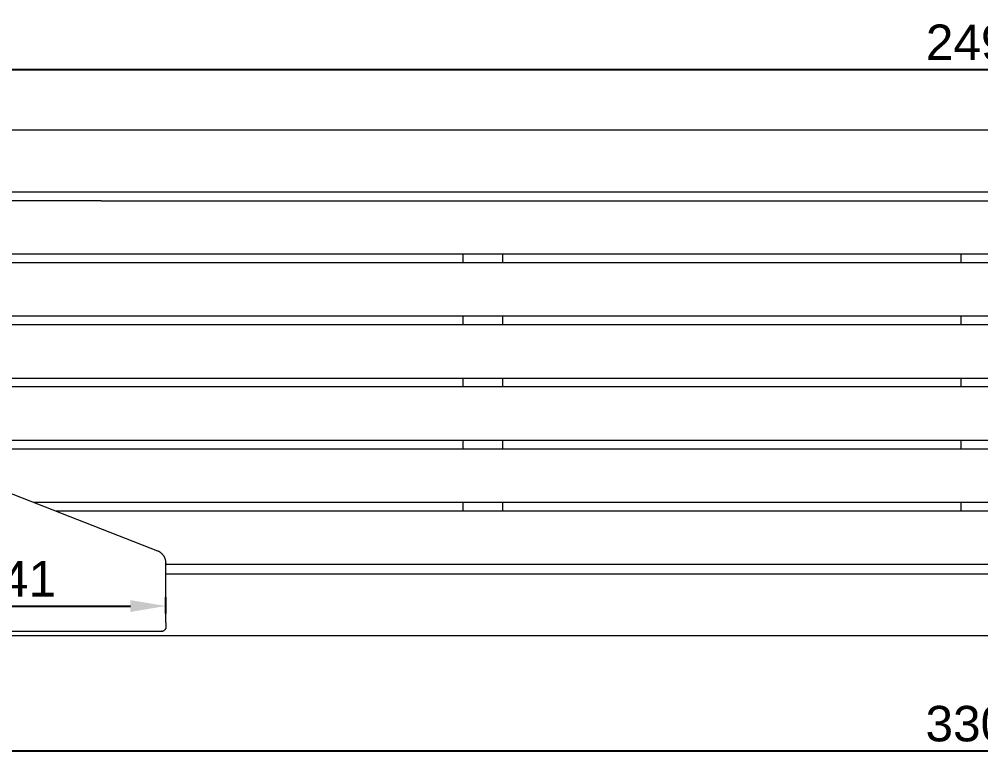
# Model space of a CAD drawing. Header units: millimetres. Extents: x -198 to 5031, y 124 to 3375.
# Drawn here: x 432 to 1516, y 1257 to 2092 of the extents above; entities that cross this region are included whole.
import ezdxf

# ---------------------------------------------------------------- set-up
doc = ezdxf.new("R2010")
doc.units = ezdxf.units.MM
doc.layers.add('ZANO_R', color=7, linetype='Continuous', lineweight=0)
doc.layers.add('ZANO_W', color=1, linetype='Continuous', lineweight=0)
doc.styles.add('Arial', font='arial.ttf')
doc.styles.get("Standard").update_dxf_attribs({"font": 'ARIALUNI.TTF'})
doc.dimstyles.new('pl i ang', dxfattribs={"dimtxt": 50, "dimasz": 50, "dimexe": 1.25, "dimexo": 0.625, "dimgap": 10, "dimtad": 1, "dimtoh": 1, "dimtxsty": 'Standard', "dimcen": 2.5, "dimclrd": 1, "dimclre": 1, "dimclrt": 1, "dimadec": 0, "dimazin": 0, "dimtfac": 1, "dimtmove": 0, "dimatfit": 3, "dimfxl": 1, "dimarcsym": 1})

# ---------------------------------------------------------------- blocks, each defined once
blk = doc.blocks.new('*D475')
at = {"layer": 'ZANO_W', "color": 1, "lineweight": -2}
for p, q in [((267.3, 1968.7), (267.3, 2045.5)), ((2766, 1973.3), (2766, 2045.5)), ((307.3, 2035.5), (2726, 2035.5))]:
    blk.add_line(p, q, dxfattribs=at)
at = {"layer": 'ZANO_W', "color": 1}
for points in [[(307.3, 2042.2), (307.3, 2028.8), (267.3, 2035.5)], [(2726, 2028.8), (2726, 2042.2), (2766, 2035.5)]]:
    blk.add_solid(points, dxfattribs=at)
at = {"layer": 'ZANO_W', "color": 1, "insert": (1516.6, 2065.9), "char_height": 40, "attachment_point": 5, "style": 'Arial'}
blk.add_mtext('2499', dxfattribs=at)
blk = doc.blocks.new('*D476')
at = {"layer": 'ZANO_W', "color": 1, "lineweight": -2}
for p, q in [((-134, 1499.8), (-134, 1257.2)), ((3166.4, 1497.4), (3166.4, 1257.2)), ((-94, 1267.2), (3126.4, 1267.2))]:
    blk.add_line(p, q, dxfattribs=at)
at = {"layer": 'ZANO_W', "color": 1}
for points in [[(-94, 1273.9), (-94, 1260.6), (-134, 1267.2)], [(3126.4, 1260.6), (3126.4, 1273.9), (3166.4, 1267.2)]]:
    blk.add_solid(points, dxfattribs=at)
at = {"layer": 'ZANO_W', "color": 1, "insert": (1516.2, 1297.7), "char_height": 40, "attachment_point": 5, "style": 'Arial'}
blk.add_mtext('3300', dxfattribs=at)
blk = doc.blocks.new('*D479')
at = {"layer": 'ZANO_W', "color": 1, "lineweight": -2}
for p, q in [((256.7, 1412.9), (256.7, 1440.6)), ((597.7, 1422.1), (597.7, 1440.6)), ((296.7, 1430.6), (557.7, 1430.6))]:
    blk.add_line(p, q, dxfattribs=at)
at = {"layer": 'ZANO_W', "color": 1}
for points in [[(296.7, 1437.2), (296.7, 1423.9), (256.7, 1430.6)], [(557.7, 1423.9), (557.7, 1437.2), (597.7, 1430.6)]]:
    blk.add_solid(points, dxfattribs=at)
at = {"layer": 'ZANO_W', "color": 1, "insert": (427.2, 1461), "char_height": 40, "attachment_point": 5, "style": 'Arial'}
blk.add_mtext('341', dxfattribs=at)

msp = doc.modelspace()

# ---------------------------------------------------------------- linework, layer by layer
at = {"layer": 'ZANO_R'}
for p, q in [((271.3, 1967.3), (2762, 1967.3)), ((271.3, 1897.6), (528.8, 1897.6)), ((528.8, 1897.6), (2503.9, 1897.6)), ((524.6, 1887.6), (271.4, 1887.6)), ((524.6, 1887.6), (2508.1, 1887.6)), ((271.4, 1827.6), (2761.4, 1827.6)), ((932.6, 1827.6), (932.6, 1817.6)), ((977.6, 1817.6), (977.6, 1827.6)), ((1493.9, 1827.6), (1493.9, 1817.6)), ((2761.4, 1817.6), (271.4, 1817.6)), ((271.4, 1757.6), (2761.4, 1757.6)), ((932.6, 1757.6), (932.6, 1747.6)), ((977.6, 1747.6), (977.6, 1757.6)), ((1493.9, 1757.6), (1493.9, 1747.6)), ((2761.4, 1747.6), (271.4, 1747.6)), ((271.4, 1687.6), (2761.4, 1687.6)), ((932.6, 1687.6), (932.6, 1677.6)), ((977.6, 1677.6), (977.6, 1687.6)), ((1493.9, 1687.6), (1493.9, 1677.6)), ((2761.4, 1677.6), (271.4, 1677.6)), ((271.4, 1617.6), (2761.4, 1617.6)), ((272.7, 1616.2), (588.1, 1492.9)), ((932.6, 1617.6), (932.6, 1607.6)), ((977.6, 1607.6), (977.6, 1617.6)), ((1493.9, 1617.6), (1493.9, 1607.6)), ((2761.4, 1607.6), (294.6, 1607.6)), ((448.2, 1547.6), (2761.4, 1547.6)), ((932.6, 1547.6), (932.6, 1537.6)), ((977.6, 1537.6), (977.6, 1547.6)), ((1493.9, 1547.6), (1493.9, 1537.6)), ((2761.4, 1537.6), (473.8, 1537.6)), ((588.1, 1492.9), (588.6, 1492.7)), ((588.6, 1492.7), (589.1, 1492.5)), ((589.1, 1492.5), (589.5, 1492.3)), ((589.5, 1492.3), (590, 1492)), ((590, 1492), (590.4, 1491.8)), ((590.4, 1491.8), (590.9, 1491.5)), ((590.9, 1491.5), (591.3, 1491.2)), ((591.3, 1491.2), (591.7, 1490.9)), ((591.7, 1490.9), (592.1, 1490.6)), ((592.1, 1490.6), (592.5, 1490.3)), ((592.5, 1490.3), (592.9, 1489.9)), ((592.9, 1489.9), (593.2, 1489.6)), ((593.2, 1489.6), (593.6, 1489.2)), ((593.6, 1489.2), (593.9, 1488.8)), ((593.9, 1488.8), (594.3, 1488.4)), ((594.3, 1488.4), (594.6, 1488)), ((594.6, 1488), (594.9, 1487.6)), ((595.2, 1487.2), (594.9, 1487.6)), ((595.4, 1486.8), (595.2, 1487.2)), ((595.7, 1486.4), (595.4, 1486.8)), ((595.9, 1485.9), (595.7, 1486.4)), ((596.2, 1485.5), (595.9, 1485.9)), ((596.4, 1485), (596.2, 1485.5)), ((596.6, 1484.6), (596.4, 1485)), ((596.8, 1484.1), (596.6, 1484.6)), ((596.9, 1483.6), (596.8, 1484.1)), ((597.1, 1483.1), (596.9, 1483.6)), ((597.2, 1482.7), (597.1, 1483.1)), ((597.3, 1482.2), (597.2, 1482.7)), ((597.4, 1481.7), (597.3, 1482.2)), ((597.5, 1481.2), (597.4, 1481.7)), ((597.6, 1480.7), (597.5, 1481.2)), ((597.6, 1480.2), (597.6, 1480.7)), ((597.7, 1479.7), (597.6, 1480.2)), ((597.7, 1479.2), (597.7, 1479.7)), ((597.7, 1479.2), (597.7, 1478.9)), ((597.7, 1412.1), (597.7, 1478.9)), ((597.7, 1477.6), (2761.4, 1477.6)), ((2761.9, 1466.6), (597.7, 1466.6)), ((597.7, 1412.1), (597.7, 1407.2)), ((272.7, 1402.2), (592.7, 1402.2)), ((592.8, 1402.2), (592.7, 1402.2)), ((592.9, 1402.2), (592.8, 1402.2)), ((592.9, 1402.2), (593.1, 1402.2)), ((593.1, 1402.2), (593.2, 1402.2)), ((593.2, 1402.2), (593.4, 1402.2)), ((593.4, 1402.2), (593.6, 1402.2)), ((593.6, 1402.2), (593.8, 1402.3)), ((593.8, 1402.3), (593.9, 1402.3)), ((593.9, 1402.3), (594.1, 1402.4)), ((594.1, 1402.4), (594.2, 1402.4)), ((594.2, 1402.4), (594.4, 1402.5)), ((594.4, 1402.5), (594.6, 1402.5)), ((594.6, 1402.5), (594.7, 1402.6)), ((594.7, 1402.6), (594.9, 1402.7)), ((594.9, 1402.7), (595, 1402.8)), ((595, 1402.8), (595.2, 1402.8)), ((595.2, 1402.8), (595.3, 1402.9)), ((595.3, 1402.9), (595.5, 1403)), ((595.5, 1403), (595.6, 1403.1)), ((595.6, 1403.1), (595.8, 1403.2)), ((595.8, 1403.2), (595.9, 1403.3)), ((595.9, 1403.3), (596, 1403.4)), ((596.2, 1403.6), (596, 1403.4)), ((596.3, 1403.7), (596.2, 1403.6)), ((596.4, 1403.8), (596.3, 1403.7)), ((596.5, 1403.9), (596.4, 1403.8)), ((596.6, 1404.1), (596.5, 1403.9)), ((596.7, 1404.2), (596.6, 1404.1)), ((596.8, 1404.4), (596.7, 1404.2)), ((596.9, 1404.5), (596.8, 1404.4)), ((597, 1404.7), (596.9, 1404.5)), ((597.1, 1404.8), (597, 1404.7)), ((597.2, 1405), (597.1, 1404.8)), ((597.3, 1405.3), (597.2, 1405.1)), ((597.2, 1405.1), (597.2, 1405)), ((597.4, 1405.4), (597.3, 1405.3)), ((597.5, 1405.8), (597.4, 1405.6)), ((597.4, 1405.6), (597.4, 1405.4)), ((597.6, 1406.1), (597.5, 1405.9)), ((597.5, 1405.9), (597.5, 1405.8)), ((597.7, 1406.8), (597.6, 1406.6)), ((597.6, 1406.6), (597.6, 1406.5)), ((597.6, 1406.5), (597.6, 1406.3)), ((597.6, 1406.3), (597.6, 1406.1)), ((597.7, 1407.2), (597.7, 1407)), ((597.7, 1407), (597.7, 1406.8)), ((2761.9, 1396.9), (271.3, 1396.9))]:
    msp.add_line(p, q, dxfattribs=at)

# ---------------------------------------------------------------- dimensions: what is measured, and where the dimension line sits
at = {"layer": 'ZANO_W'}
for base, p1, p2, picture, middle in [((2766, 2035.5), (267.3, 1958.7), (2766, 1963.3), '*D475', (1516.6, 2065.9)), ((3166.4, 1267.2), (-134, 1509.8), (3166.4, 1507.4), '*D476', (1516.2, 1297.7)), ((597.7, 1430.6), (256.7, 1402.9), (597.7, 1412.1), '*D479', (427.2, 1461))]:
    dim = msp.add_linear_dim(base=base, p1=p1, p2=p2, dimstyle='pl i ang', override={"dimtxt": 40, "dimasz": 40, "dimexe": 10, "dimexo": 10, "dimtoh": 0, "dimdec": 0, "dimtxsty": 'Arial', "dimtdec": 0, "dimtmove": 1}, dxfattribs=at)
    dim.commit()
    dim.dimension.update_dxf_attribs({"geometry": picture, "text_midpoint": middle})

doc.saveas('drawing.dxf')
